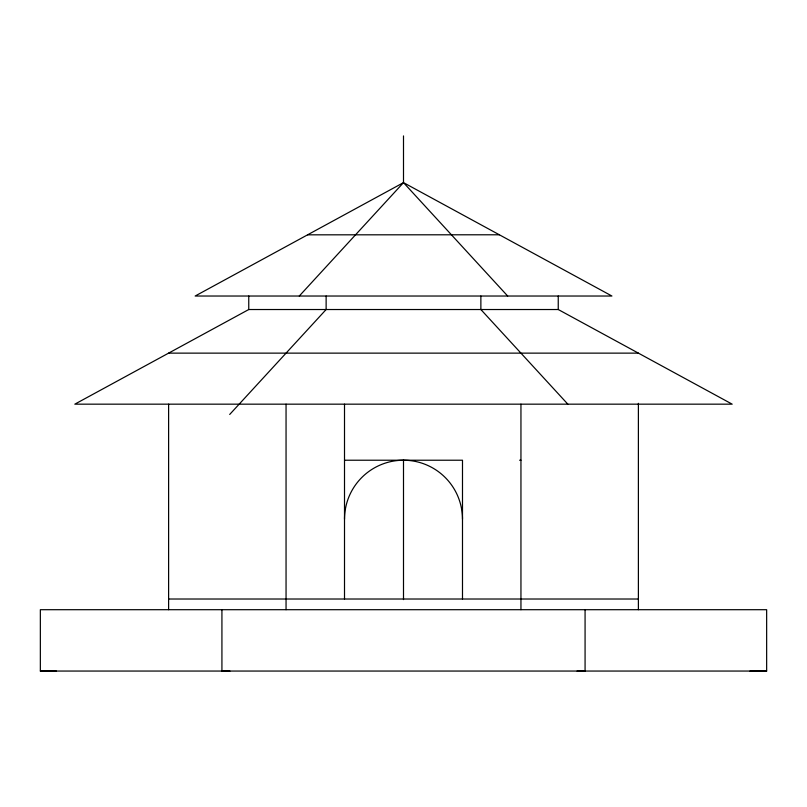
<?xml version="1.0" encoding="UTF-8"?>
<svg xmlns="http://www.w3.org/2000/svg" width="807" height="807" viewBox="0 0 807 807"><rect width="100%" height="100%" fill="white"/><g stroke="black" fill="none" stroke-linecap="round" stroke-linejoin="round"><path stroke-width="1.21" d="M299.286 296.028L403.5 182.624L403.5 135.909M229.702 414.455L326.129 309.525L326.129 296.028M403.5 182.624L195.153 296.028L611.918 296.028L403.5 182.624L507.674 296.028M248.758 309.525L74.819 404.166L732.181 404.166L558.242 309.525L248.758 309.525L248.758 296.028M577.066 671.091L585.075 671.051L585.075 609.699M749.965 671.091L766.65 671.051L766.65 609.699L40.35 609.699L40.35 671.051L56.369 671.091M307.628 234.827L499.372 234.787M168.613 353.133L638.387 353.133M344.508 460.222L462.492 460.222L462.492 599.016M519.607 460.222L520.949 460.222M168.613 599.016L638.387 599.016M40.35 671.051L766.65 671.051M229.934 671.091L221.925 671.051L221.925 609.699M567.835 404.166L480.871 309.525L480.871 296.028M638.387 403.318L638.387 609.699M558.242 296.028L558.242 309.525M520.949 404.166L520.949 609.699M403.5 459.687L403.5 599.611M344.508 404.166L344.508 599.016M286.051 404.166L286.051 609.699M168.613 404.166L168.613 609.699M344.508 519.214A58.992 58.992 0 0 1 403.5 460.222A58.992 58.992 0 0 1 462.492 519.214"/></g></svg>
